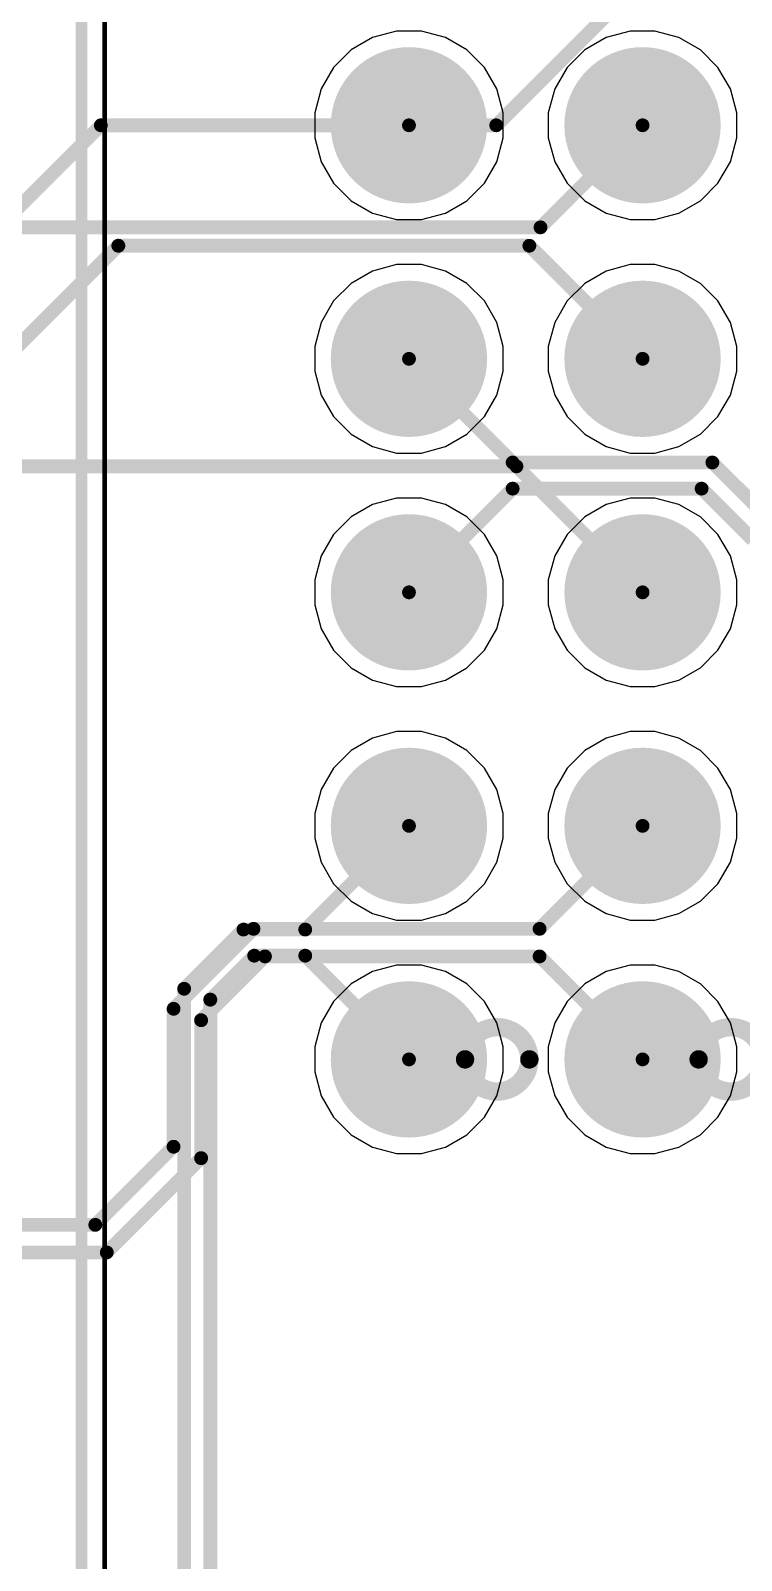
# Model space of a CAD drawing. Header units: inches. Extents: x 0 to 110, y 0 to 95.
# Drawn here: x 86.85 to 94.58, y 23 to 39.64 of the extents above; entities that cross this region are included whole.
import ezdxf

# ---------------------------------------------------------------- set-up
doc = ezdxf.new("R2010")
doc.units = ezdxf.units.IN
for name, color, linetype in [('Bottom Layer', 5, 'Continuous'), ('Bottom Solder', 6, 'Continuous'), ('Int1', 16, 'Continuous'), ('Int2', 76, 'Continuous'), ('Mechanical 13', 56, 'Continuous'), ('Mechanical1', 6, 'Continuous'), ('Multi-Layer', 9, 'Continuous'), ('Pad Holes', 156, 'Continuous'), ('Top Courtyard', 56, 'Continuous'), ('Top Layer', 1, 'Continuous'), ('Top Overlay', 2, 'Continuous'), ('Top Solder', 216, 'Continuous')]:
    doc.layers.add(name, color=color, linetype=linetype)

# ---------------------------------------------------------------- blocks, each defined once
blk = doc.blocks.new('DIN41612_48_3_____________________717')
at = {"layer": 'Bottom Layer'}
h = blk.add_hatch(color=5, dxfattribs=at)
edge = h.paths.add_edge_path()
edge.add_arc((-19.05, 10.54), 0.825, 0, 360)
h = blk.add_hatch(color=5, dxfattribs=at)
edge = h.paths.add_edge_path()
edge.add_arc((-16.51, 10.54), 0.825, 0, 360)
h = blk.add_hatch(color=5, dxfattribs=at)
edge = h.paths.add_edge_path()
edge.add_arc((-13.97, 10.54), 0.825, 0, 360)
h = blk.add_hatch(color=5, dxfattribs=at)
edge = h.paths.add_edge_path()
edge.add_arc((-11.43, 10.54), 0.825, 0, 360)
h = blk.add_hatch(color=5, dxfattribs=at)
edge = h.paths.add_edge_path()
edge.add_arc((-8.89, 10.54), 0.825, 0, 360)
h = blk.add_hatch(color=5, dxfattribs=at)
edge = h.paths.add_edge_path()
edge.add_arc((-19.05, 8), 0.825, 0, 360)
h = blk.add_hatch(color=5, dxfattribs=at)
edge = h.paths.add_edge_path()
edge.add_arc((-16.51, 8), 0.825, 0, 360)
h = blk.add_hatch(color=5, dxfattribs=at)
edge = h.paths.add_edge_path()
edge.add_arc((-13.97, 8), 0.825, 0, 360)
h = blk.add_hatch(color=5, dxfattribs=at)
edge = h.paths.add_edge_path()
edge.add_arc((-11.43, 8), 0.825, 0, 360)
h = blk.add_hatch(color=5, dxfattribs=at)
edge = h.paths.add_edge_path()
edge.add_arc((-8.89, 8), 0.825, 0, 360)
at = {"layer": 'Bottom Solder'}
h = blk.add_hatch(color=6, dxfattribs=at)
edge = h.paths.add_edge_path()
edge.add_arc((-19.05, 10.54), 0.85, 0, 360)
h = blk.add_hatch(color=6, dxfattribs=at)
edge = h.paths.add_edge_path()
edge.add_arc((-16.51, 10.54), 0.85, 0, 360)
h = blk.add_hatch(color=6, dxfattribs=at)
edge = h.paths.add_edge_path()
edge.add_arc((-13.97, 10.54), 0.85, 0, 360)
h = blk.add_hatch(color=6, dxfattribs=at)
edge = h.paths.add_edge_path()
edge.add_arc((-11.43, 10.54), 0.85, 0, 360)
h = blk.add_hatch(color=6, dxfattribs=at)
edge = h.paths.add_edge_path()
edge.add_arc((-8.89, 10.54), 0.85, 0, 360)
h = blk.add_hatch(color=6, dxfattribs=at)
edge = h.paths.add_edge_path()
edge.add_arc((-19.05, 8), 0.85, 0, 360)
h = blk.add_hatch(color=6, dxfattribs=at)
edge = h.paths.add_edge_path()
edge.add_arc((-16.51, 8), 0.85, 0, 360)
h = blk.add_hatch(color=6, dxfattribs=at)
edge = h.paths.add_edge_path()
edge.add_arc((-13.97, 8), 0.85, 0, 360)
h = blk.add_hatch(color=6, dxfattribs=at)
edge = h.paths.add_edge_path()
edge.add_arc((-11.43, 8), 0.85, 0, 360)
h = blk.add_hatch(color=6, dxfattribs=at)
edge = h.paths.add_edge_path()
edge.add_arc((-8.89, 8), 0.85, 0, 360)
at = {"layer": 'Int1'}
h = blk.add_hatch(color=16, dxfattribs=at)
edge = h.paths.add_edge_path()
edge.add_arc((-19.05, 10.54), 0.825, 0, 360)
h = blk.add_hatch(color=16, dxfattribs=at)
edge = h.paths.add_edge_path()
edge.add_arc((-16.51, 10.54), 0.825, 0, 360)
h = blk.add_hatch(color=16, dxfattribs=at)
edge = h.paths.add_edge_path()
edge.add_arc((-13.97, 10.54), 0.825, 0, 360)
h = blk.add_hatch(color=16, dxfattribs=at)
edge = h.paths.add_edge_path()
edge.add_arc((-11.43, 10.54), 0.825, 0, 360)
h = blk.add_hatch(color=16, dxfattribs=at)
edge = h.paths.add_edge_path()
edge.add_arc((-8.89, 10.54), 0.825, 0, 360)
h = blk.add_hatch(color=16, dxfattribs=at)
edge = h.paths.add_edge_path()
edge.add_arc((-19.05, 8), 0.825, 0, 360)
h = blk.add_hatch(color=16, dxfattribs=at)
edge = h.paths.add_edge_path()
edge.add_arc((-16.51, 8), 0.825, 0, 360)
h = blk.add_hatch(color=16, dxfattribs=at)
edge = h.paths.add_edge_path()
edge.add_arc((-13.97, 8), 0.825, 0, 360)
h = blk.add_hatch(color=16, dxfattribs=at)
edge = h.paths.add_edge_path()
edge.add_arc((-11.43, 8), 0.825, 0, 360)
h = blk.add_hatch(color=16, dxfattribs=at)
edge = h.paths.add_edge_path()
edge.add_arc((-8.89, 8), 0.825, 0, 360)
at = {"layer": 'Int2'}
h = blk.add_hatch(color=76, dxfattribs=at)
edge = h.paths.add_edge_path()
edge.add_arc((-19.05, 10.54), 0.825, 0, 360)
h = blk.add_hatch(color=76, dxfattribs=at)
edge = h.paths.add_edge_path()
edge.add_arc((-16.51, 10.54), 0.825, 0, 360)
h = blk.add_hatch(color=76, dxfattribs=at)
edge = h.paths.add_edge_path()
edge.add_arc((-13.97, 10.54), 0.825, 0, 360)
h = blk.add_hatch(color=76, dxfattribs=at)
edge = h.paths.add_edge_path()
edge.add_arc((-11.43, 10.54), 0.825, 0, 360)
h = blk.add_hatch(color=76, dxfattribs=at)
edge = h.paths.add_edge_path()
edge.add_arc((-8.89, 10.54), 0.825, 0, 360)
h = blk.add_hatch(color=76, dxfattribs=at)
edge = h.paths.add_edge_path()
edge.add_arc((-19.05, 8), 0.825, 0, 360)
h = blk.add_hatch(color=76, dxfattribs=at)
edge = h.paths.add_edge_path()
edge.add_arc((-16.51, 8), 0.825, 0, 360)
h = blk.add_hatch(color=76, dxfattribs=at)
edge = h.paths.add_edge_path()
edge.add_arc((-13.97, 8), 0.825, 0, 360)
h = blk.add_hatch(color=76, dxfattribs=at)
edge = h.paths.add_edge_path()
edge.add_arc((-11.43, 8), 0.825, 0, 360)
h = blk.add_hatch(color=76, dxfattribs=at)
edge = h.paths.add_edge_path()
edge.add_arc((-8.89, 8), 0.825, 0, 360)
at = {"layer": 'Multi-Layer'}
h = blk.add_hatch(color=9, dxfattribs=at)
edge = h.paths.add_edge_path()
edge.add_arc((-19.05, 10.54), 0.825, 0, 360)
h = blk.add_hatch(color=9, dxfattribs=at)
edge = h.paths.add_edge_path()
edge.add_arc((-16.51, 10.54), 0.825, 0, 360)
h = blk.add_hatch(color=9, dxfattribs=at)
edge = h.paths.add_edge_path()
edge.add_arc((-13.97, 10.54), 0.825, 0, 360)
h = blk.add_hatch(color=9, dxfattribs=at)
edge = h.paths.add_edge_path()
edge.add_arc((-11.43, 10.54), 0.825, 0, 360)
h = blk.add_hatch(color=9, dxfattribs=at)
edge = h.paths.add_edge_path()
edge.add_arc((-8.89, 10.54), 0.825, 0, 360)
h = blk.add_hatch(color=9, dxfattribs=at)
edge = h.paths.add_edge_path()
edge.add_arc((-19.05, 8), 0.825, 0, 360)
h = blk.add_hatch(color=9, dxfattribs=at)
edge = h.paths.add_edge_path()
edge.add_arc((-16.51, 8), 0.825, 0, 360)
h = blk.add_hatch(color=9, dxfattribs=at)
edge = h.paths.add_edge_path()
edge.add_arc((-13.97, 8), 0.825, 0, 360)
h = blk.add_hatch(color=9, dxfattribs=at)
edge = h.paths.add_edge_path()
edge.add_arc((-11.43, 8), 0.825, 0, 360)
h = blk.add_hatch(color=9, dxfattribs=at)
edge = h.paths.add_edge_path()
edge.add_arc((-8.89, 8), 0.825, 0, 360)
at = {"layer": 'Pad Holes'}
h = blk.add_hatch(color=7, dxfattribs=at)
edge = h.paths.add_edge_path()
edge.add_arc((-19.05, 10.54), 0.5, 0, 360)
h = blk.add_hatch(color=7, dxfattribs=at)
edge = h.paths.add_edge_path()
edge.add_arc((-16.51, 10.54), 0.5, 0, 360)
h = blk.add_hatch(color=7, dxfattribs=at)
edge = h.paths.add_edge_path()
edge.add_arc((-13.97, 10.54), 0.5, 0, 360)
h = blk.add_hatch(color=7, dxfattribs=at)
edge = h.paths.add_edge_path()
edge.add_arc((-11.43, 10.54), 0.5, 0, 360)
h = blk.add_hatch(color=7, dxfattribs=at)
edge = h.paths.add_edge_path()
edge.add_arc((-8.89, 10.54), 0.5, 0, 360)
h = blk.add_hatch(color=7, dxfattribs=at)
edge = h.paths.add_edge_path()
edge.add_arc((-19.05, 8), 0.5, 0, 360)
h = blk.add_hatch(color=7, dxfattribs=at)
edge = h.paths.add_edge_path()
edge.add_arc((-16.51, 8), 0.5, 0, 360)
h = blk.add_hatch(color=7, dxfattribs=at)
edge = h.paths.add_edge_path()
edge.add_arc((-13.97, 8), 0.5, 0, 360)
h = blk.add_hatch(color=7, dxfattribs=at)
edge = h.paths.add_edge_path()
edge.add_arc((-11.43, 8), 0.5, 0, 360)
h = blk.add_hatch(color=7, dxfattribs=at)
edge = h.paths.add_edge_path()
edge.add_arc((-8.89, 8), 0.5, 0, 360)
at = {"layer": 'Top Layer'}
h = blk.add_hatch(color=1, dxfattribs=at)
edge = h.paths.add_edge_path()
edge.add_arc((-19.05, 10.54), 0.825, 0, 360)
h = blk.add_hatch(color=1, dxfattribs=at)
edge = h.paths.add_edge_path()
edge.add_arc((-16.51, 10.54), 0.825, 0, 360)
h = blk.add_hatch(color=1, dxfattribs=at)
edge = h.paths.add_edge_path()
edge.add_arc((-13.97, 10.54), 0.825, 0, 360)
h = blk.add_hatch(color=1, dxfattribs=at)
edge = h.paths.add_edge_path()
edge.add_arc((-11.43, 10.54), 0.825, 0, 360)
h = blk.add_hatch(color=1, dxfattribs=at)
edge = h.paths.add_edge_path()
edge.add_arc((-8.89, 10.54), 0.825, 0, 360)
h = blk.add_hatch(color=1, dxfattribs=at)
edge = h.paths.add_edge_path()
edge.add_arc((-19.05, 8), 0.825, 0, 360)
h = blk.add_hatch(color=1, dxfattribs=at)
edge = h.paths.add_edge_path()
edge.add_arc((-16.51, 8), 0.825, 0, 360)
h = blk.add_hatch(color=1, dxfattribs=at)
edge = h.paths.add_edge_path()
edge.add_arc((-13.97, 8), 0.825, 0, 360)
h = blk.add_hatch(color=1, dxfattribs=at)
edge = h.paths.add_edge_path()
edge.add_arc((-11.43, 8), 0.825, 0, 360)
h = blk.add_hatch(color=1, dxfattribs=at)
edge = h.paths.add_edge_path()
edge.add_arc((-8.89, 8), 0.825, 0, 360)
at = {"layer": 'Top Solder'}
h = blk.add_hatch(color=216, dxfattribs=at)
edge = h.paths.add_edge_path()
edge.add_arc((-19.05, 10.54), 0.85, 0, 360)
h = blk.add_hatch(color=216, dxfattribs=at)
edge = h.paths.add_edge_path()
edge.add_arc((-16.51, 10.54), 0.85, 0, 360)
h = blk.add_hatch(color=216, dxfattribs=at)
edge = h.paths.add_edge_path()
edge.add_arc((-13.97, 10.54), 0.85, 0, 360)
h = blk.add_hatch(color=216, dxfattribs=at)
edge = h.paths.add_edge_path()
edge.add_arc((-11.43, 10.54), 0.85, 0, 360)
h = blk.add_hatch(color=216, dxfattribs=at)
edge = h.paths.add_edge_path()
edge.add_arc((-8.89, 10.54), 0.85, 0, 360)
h = blk.add_hatch(color=216, dxfattribs=at)
edge = h.paths.add_edge_path()
edge.add_arc((-19.05, 8), 0.85, 0, 360)
h = blk.add_hatch(color=216, dxfattribs=at)
edge = h.paths.add_edge_path()
edge.add_arc((-16.51, 8), 0.85, 0, 360)
h = blk.add_hatch(color=216, dxfattribs=at)
edge = h.paths.add_edge_path()
edge.add_arc((-13.97, 8), 0.85, 0, 360)
h = blk.add_hatch(color=216, dxfattribs=at)
edge = h.paths.add_edge_path()
edge.add_arc((-11.43, 8), 0.85, 0, 360)
h = blk.add_hatch(color=216, dxfattribs=at)
edge = h.paths.add_edge_path()
edge.add_arc((-8.89, 8), 0.85, 0, 360)
blk = doc.blocks.new('RPI_721')
at = {"layer": 'Mechanical 13'}
blk.add_lwpolyline([(-42.5, 25, 0.127, 0.127, 0), (-42.5, -25, 0.127, 0.127, 0)], format="xyseb", dxfattribs=at)
at = {"layer": 'Top Courtyard'}
blk.add_lwpolyline([(-42.75, 28.25, 0.05, 0.05, 0), (-42.75, -30.255, 0.05, 0.05, 0)], format="xyseb", dxfattribs=at)
at = {"layer": 'Top Overlay'}
blk.add_lwpolyline([(-42.5, 25, 0.127, 0.127, 0), (-42.5, -25, 0.127, 0.127, 0)], format="xyseb", dxfattribs=at)

msp = doc.modelspace()

# ---------------------------------------------------------------- linework, layer by layer
at = {"layer": 'Bottom Layer'}
for points in [[(85.5, 36.5, 0.15, 0.15, 0), (87.61, 38.61, 0.15, 0.15, 0)], [(87.61, 38.61, 0.15, 0.15, 0), (90.96, 38.61, 0.15, 0.15, 0)], [(86.1, 35.6, 0.15, 0.15, 0), (87.8, 37.3, 0.15, 0.15, 0)], [(87.8, 37.3, 0.15, 0.15, 0), (92.27, 37.3, 0.15, 0.15, 0)], [(92.27, 37.3, 0.15, 0.15, 0), (93.5, 36.07, 0.15, 0.15, 0)], [(90.96, 36.07, 0.15, 0.15, 0), (92.088, 34.942, 0.15, 0.15, 0)], [(92.088, 34.942, 0.15, 0.15, 0), (94.26, 34.942, 0.15, 0.15, 0)], [(94.26, 34.942, 0.15, 0.15, 0), (94.984, 34.218, 0.15, 0.15, 0)], [(90.96, 33.53, 0.15, 0.15, 0), (92.088, 34.658, 0.15, 0.15, 0)], [(92.088, 34.658, 0.15, 0.15, 0), (94.142, 34.658, 0.15, 0.15, 0)], [(94.142, 34.658, 0.15, 0.15, 0), (94.7, 34.1, 0.15, 0.15, 0)], [(89.832, 29.862, 0.15, 0.15, 0), (90.96, 30.99, 0.15, 0.15, 0)], [(88.516, 29.218, 0.15, 0.15, 0), (89.16, 29.862, 0.15, 0.15, 0)], [(89.16, 29.862, 0.15, 0.15, 0), (89.832, 29.862, 0.15, 0.15, 0)], [(88.8, 29.1, 0.15, 0.15, 0), (89.278, 29.578, 0.15, 0.15, 0)], [(89.278, 29.578, 0.15, 0.15, 0), (89.832, 29.578, 0.15, 0.15, 0)], [(89.832, 29.578, 0.15, 0.15, 0), (90.96, 28.45, 0.15, 0.15, 0)], [(88.516, 19.682, 0.15, 0.15, 0), (88.516, 29.218, 0.15, 0.15, 0)], [(88.8, 19.8, 0.15, 0.15, 0), (88.8, 29.1, 0.15, 0.15, 0)]]:
    msp.add_lwpolyline(points, format="xyseb", dxfattribs=at)
for points in [[(87.572, 38.61, 0.075, 0.075, 1), (87.647, 38.61, 0.075, 0.075, 1)], [(87.572, 38.61, 0.075, 0.075, 1), (87.647, 38.61, 0.075, 0.075, 1)], [(90.923, 38.61, 0.075, 0.075, 1), (90.998, 38.61, 0.075, 0.075, 1)], [(87.762, 37.3, 0.075, 0.075, 1), (87.838, 37.3, 0.075, 0.075, 1)], [(87.762, 37.3, 0.075, 0.075, 1), (87.838, 37.3, 0.075, 0.075, 1)], [(92.232, 37.3, 0.075, 0.075, 1), (92.307, 37.3, 0.075, 0.075, 1)], [(92.232, 37.3, 0.075, 0.075, 1), (92.307, 37.3, 0.075, 0.075, 1)], [(90.923, 36.07, 0.075, 0.075, 1), (90.998, 36.07, 0.075, 0.075, 1)], [(93.463, 36.07, 0.075, 0.075, 1), (93.538, 36.07, 0.075, 0.075, 1)], [(92.05, 34.942, 0.075, 0.075, 1), (92.125, 34.942, 0.075, 0.075, 1)], [(92.05, 34.942, 0.075, 0.075, 1), (92.125, 34.942, 0.075, 0.075, 1)], [(94.222, 34.942, 0.075, 0.075, 1), (94.297, 34.942, 0.075, 0.075, 1)], [(94.222, 34.942, 0.075, 0.075, 1), (94.297, 34.942, 0.075, 0.075, 1)], [(92.05, 34.658, 0.075, 0.075, 1), (92.125, 34.658, 0.075, 0.075, 1)], [(92.05, 34.658, 0.075, 0.075, 1), (92.125, 34.658, 0.075, 0.075, 1)], [(94.105, 34.658, 0.075, 0.075, 1), (94.18, 34.658, 0.075, 0.075, 1)], [(94.105, 34.658, 0.075, 0.075, 1), (94.18, 34.658, 0.075, 0.075, 1)], [(90.923, 33.53, 0.075, 0.075, 1), (90.998, 33.53, 0.075, 0.075, 1)], [(90.923, 30.99, 0.075, 0.075, 1), (90.998, 30.99, 0.075, 0.075, 1)], [(89.123, 29.862, 0.075, 0.075, 1), (89.198, 29.862, 0.075, 0.075, 1)], [(89.123, 29.862, 0.075, 0.075, 1), (89.198, 29.862, 0.075, 0.075, 1)], [(89.795, 29.862, 0.075, 0.075, 1), (89.87, 29.862, 0.075, 0.075, 1)], [(89.795, 29.862, 0.075, 0.075, 1), (89.87, 29.862, 0.075, 0.075, 1)], [(89.24, 29.578, 0.075, 0.075, 1), (89.315, 29.578, 0.075, 0.075, 1)], [(89.24, 29.578, 0.075, 0.075, 1), (89.315, 29.578, 0.075, 0.075, 1)], [(89.795, 29.578, 0.075, 0.075, 1), (89.87, 29.578, 0.075, 0.075, 1)], [(89.795, 29.578, 0.075, 0.075, 1), (89.87, 29.578, 0.075, 0.075, 1)], [(88.478, 29.218, 0.075, 0.075, 1), (88.553, 29.218, 0.075, 0.075, 1)], [(88.478, 29.218, 0.075, 0.075, 1), (88.553, 29.218, 0.075, 0.075, 1)], [(88.762, 29.1, 0.075, 0.075, 1), (88.838, 29.1, 0.075, 0.075, 1)], [(88.762, 29.1, 0.075, 0.075, 1), (88.838, 29.1, 0.075, 0.075, 1)], [(90.923, 28.45, 0.075, 0.075, 1), (90.998, 28.45, 0.075, 0.075, 1)]]:
    msp.add_lwpolyline(points, format="xyseb", close=True, dxfattribs=at)
at = {"layer": 'Int1'}
for p, q in [((90.825, 39.635), (90.564, 39.565)), ((91.095, 39.635), (90.825, 39.635)), ((91.356, 39.565), (91.095, 39.635)), ((93.365, 39.635), (93.104, 39.565)), ((93.635, 39.635), (93.365, 39.635)), ((93.896, 39.565), (93.635, 39.635)), ((90.564, 39.565), (90.331, 39.43)), ((91.589, 39.43), (91.356, 39.565)), ((93.104, 39.565), (92.871, 39.43)), ((94.129, 39.43), (93.896, 39.565)), ((90.331, 39.43), (90.14, 39.239)), ((91.78, 39.239), (91.589, 39.43)), ((92.871, 39.43), (92.68, 39.239)), ((94.32, 39.239), (94.129, 39.43)), ((90.14, 39.239), (90.005, 39.006)), ((91.915, 39.006), (91.78, 39.239)), ((92.68, 39.239), (92.545, 39.006)), ((94.455, 39.006), (94.32, 39.239)), ((90.005, 39.006), (89.935, 38.745)), ((91.985, 38.745), (91.915, 39.006)), ((92.545, 39.006), (92.475, 38.745)), ((94.525, 38.745), (94.455, 39.006)), ((89.935, 38.745), (89.935, 38.475)), ((91.985, 38.475), (91.985, 38.745)), ((92.475, 38.745), (92.475, 38.475)), ((94.525, 38.475), (94.525, 38.745)), ((89.935, 38.475), (90.005, 38.214)), ((91.915, 38.214), (91.985, 38.475)), ((92.475, 38.475), (92.545, 38.214)), ((94.455, 38.214), (94.525, 38.475)), ((90.005, 38.214), (90.14, 37.981)), ((91.78, 37.981), (91.915, 38.214)), ((92.545, 38.214), (92.68, 37.981)), ((94.32, 37.981), (94.455, 38.214)), ((90.14, 37.981), (90.331, 37.79)), ((91.589, 37.79), (91.78, 37.981)), ((92.68, 37.981), (92.871, 37.79)), ((94.129, 37.79), (94.32, 37.981)), ((90.331, 37.79), (90.564, 37.655)), ((91.356, 37.655), (91.589, 37.79)), ((92.871, 37.79), (93.104, 37.655)), ((93.896, 37.655), (94.129, 37.79)), ((90.564, 37.655), (90.825, 37.585)), ((91.095, 37.585), (91.356, 37.655)), ((93.104, 37.655), (93.365, 37.585)), ((93.635, 37.585), (93.896, 37.655)), ((90.825, 37.585), (91.095, 37.585)), ((93.365, 37.585), (93.635, 37.585)), ((90.564, 37.025), (90.331, 36.89)), ((90.825, 37.095), (90.564, 37.025)), ((91.095, 37.095), (90.825, 37.095)), ((91.356, 37.025), (91.095, 37.095)), ((91.589, 36.89), (91.356, 37.025)), ((93.104, 37.025), (92.871, 36.89)), ((93.365, 37.095), (93.104, 37.025)), ((93.635, 37.095), (93.365, 37.095)), ((93.896, 37.025), (93.635, 37.095)), ((94.129, 36.89), (93.896, 37.025)), ((90.331, 36.89), (90.14, 36.699)), ((91.78, 36.699), (91.589, 36.89)), ((92.871, 36.89), (92.68, 36.699)), ((94.32, 36.699), (94.129, 36.89)), ((90.14, 36.699), (90.005, 36.466)), ((91.915, 36.466), (91.78, 36.699)), ((92.68, 36.699), (92.545, 36.466)), ((94.455, 36.466), (94.32, 36.699)), ((90.005, 36.466), (89.935, 36.205)), ((91.985, 36.205), (91.915, 36.466)), ((92.545, 36.466), (92.475, 36.205)), ((94.525, 36.205), (94.455, 36.466)), ((89.935, 36.205), (89.935, 35.935)), ((91.985, 35.935), (91.985, 36.205)), ((92.475, 36.205), (92.475, 35.935)), ((94.525, 35.935), (94.525, 36.205)), ((89.935, 35.935), (90.005, 35.674)), ((91.915, 35.674), (91.985, 35.935)), ((92.475, 35.935), (92.545, 35.674)), ((94.455, 35.674), (94.525, 35.935)), ((90.005, 35.674), (90.14, 35.441)), ((91.78, 35.441), (91.915, 35.674)), ((92.545, 35.674), (92.68, 35.441)), ((94.32, 35.441), (94.455, 35.674)), ((90.14, 35.441), (90.331, 35.25)), ((91.589, 35.25), (91.78, 35.441)), ((92.68, 35.441), (92.871, 35.25)), ((94.129, 35.25), (94.32, 35.441)), ((90.331, 35.25), (90.564, 35.115)), ((90.564, 35.115), (90.825, 35.045)), ((91.095, 35.045), (91.356, 35.115)), ((91.356, 35.115), (91.589, 35.25)), ((92.871, 35.25), (93.104, 35.115)), ((93.104, 35.115), (93.365, 35.045)), ((93.635, 35.045), (93.896, 35.115)), ((93.896, 35.115), (94.129, 35.25)), ((90.825, 35.045), (91.095, 35.045)), ((93.365, 35.045), (93.635, 35.045)), ((90.564, 34.485), (90.331, 34.35)), ((90.825, 34.555), (90.564, 34.485)), ((91.095, 34.555), (90.825, 34.555)), ((91.356, 34.485), (91.095, 34.555)), ((91.589, 34.35), (91.356, 34.485)), ((93.104, 34.485), (92.871, 34.35)), ((93.365, 34.555), (93.104, 34.485)), ((93.635, 34.555), (93.365, 34.555)), ((93.896, 34.485), (93.635, 34.555)), ((94.129, 34.35), (93.896, 34.485)), ((90.331, 34.35), (90.14, 34.159)), ((91.78, 34.159), (91.589, 34.35)), ((92.871, 34.35), (92.68, 34.159)), ((94.32, 34.159), (94.129, 34.35)), ((90.14, 34.159), (90.005, 33.926)), ((91.915, 33.926), (91.78, 34.159)), ((92.68, 34.159), (92.545, 33.926)), ((94.455, 33.926), (94.32, 34.159)), ((90.005, 33.926), (89.935, 33.665)), ((91.985, 33.665), (91.915, 33.926)), ((92.545, 33.926), (92.475, 33.665)), ((94.525, 33.665), (94.455, 33.926)), ((89.935, 33.665), (89.935, 33.395)), ((91.985, 33.395), (91.985, 33.665)), ((92.475, 33.665), (92.475, 33.395)), ((94.525, 33.395), (94.525, 33.665)), ((89.935, 33.395), (90.005, 33.134)), ((91.915, 33.134), (91.985, 33.395)), ((92.475, 33.395), (92.545, 33.134)), ((94.455, 33.134), (94.525, 33.395)), ((90.005, 33.134), (90.14, 32.901)), ((91.78, 32.901), (91.915, 33.134)), ((92.545, 33.134), (92.68, 32.901)), ((94.32, 32.901), (94.455, 33.134)), ((90.14, 32.901), (90.331, 32.71)), ((91.589, 32.71), (91.78, 32.901)), ((92.68, 32.901), (92.871, 32.71)), ((94.129, 32.71), (94.32, 32.901)), ((90.331, 32.71), (90.564, 32.575)), ((91.356, 32.575), (91.589, 32.71)), ((92.871, 32.71), (93.104, 32.575)), ((93.896, 32.575), (94.129, 32.71)), ((90.564, 32.575), (90.825, 32.505)), ((90.825, 32.505), (91.095, 32.505)), ((91.095, 32.505), (91.356, 32.575)), ((93.104, 32.575), (93.365, 32.505)), ((93.365, 32.505), (93.635, 32.505)), ((93.635, 32.505), (93.896, 32.575)), ((90.825, 32.015), (90.564, 31.945)), ((91.095, 32.015), (90.825, 32.015)), ((91.356, 31.945), (91.095, 32.015)), ((93.365, 32.015), (93.104, 31.945)), ((93.635, 32.015), (93.365, 32.015)), ((93.896, 31.945), (93.635, 32.015)), ((90.331, 31.81), (90.14, 31.619)), ((90.564, 31.945), (90.331, 31.81)), ((91.589, 31.81), (91.356, 31.945)), ((91.78, 31.619), (91.589, 31.81)), ((92.871, 31.81), (92.68, 31.619)), ((93.104, 31.945), (92.871, 31.81)), ((94.129, 31.81), (93.896, 31.945)), ((94.32, 31.619), (94.129, 31.81)), ((90.14, 31.619), (90.005, 31.386)), ((91.915, 31.386), (91.78, 31.619)), ((92.68, 31.619), (92.545, 31.386)), ((94.455, 31.386), (94.32, 31.619)), ((90.005, 31.386), (89.935, 31.125)), ((91.985, 31.125), (91.915, 31.386)), ((92.545, 31.386), (92.475, 31.125)), ((94.525, 31.125), (94.455, 31.386)), ((89.935, 31.125), (89.935, 30.855)), ((91.985, 30.855), (91.985, 31.125)), ((92.475, 31.125), (92.475, 30.855)), ((94.525, 30.855), (94.525, 31.125)), ((89.935, 30.855), (90.005, 30.594)), ((91.915, 30.594), (91.985, 30.855)), ((92.475, 30.855), (92.545, 30.594)), ((94.455, 30.594), (94.525, 30.855)), ((90.005, 30.594), (90.14, 30.361)), ((91.78, 30.361), (91.915, 30.594)), ((92.545, 30.594), (92.68, 30.361)), ((94.32, 30.361), (94.455, 30.594)), ((90.14, 30.361), (90.331, 30.17)), ((91.589, 30.17), (91.78, 30.361)), ((92.68, 30.361), (92.871, 30.17)), ((94.129, 30.17), (94.32, 30.361)), ((90.331, 30.17), (90.564, 30.035)), ((91.356, 30.035), (91.589, 30.17)), ((92.871, 30.17), (93.104, 30.035)), ((93.896, 30.035), (94.129, 30.17)), ((90.564, 30.035), (90.825, 29.965)), ((90.825, 29.965), (91.095, 29.965)), ((91.095, 29.965), (91.356, 30.035)), ((93.104, 30.035), (93.365, 29.965)), ((93.365, 29.965), (93.635, 29.965)), ((93.635, 29.965), (93.896, 30.035)), ((90.825, 29.475), (90.564, 29.405)), ((91.095, 29.475), (90.825, 29.475)), ((91.356, 29.405), (91.095, 29.475)), ((93.365, 29.475), (93.104, 29.405)), ((93.635, 29.475), (93.365, 29.475)), ((93.896, 29.405), (93.635, 29.475)), ((90.564, 29.405), (90.331, 29.27)), ((91.589, 29.27), (91.356, 29.405)), ((93.104, 29.405), (92.871, 29.27)), ((94.129, 29.27), (93.896, 29.405)), ((90.331, 29.27), (90.14, 29.079)), ((91.78, 29.079), (91.589, 29.27)), ((92.871, 29.27), (92.68, 29.079)), ((94.32, 29.079), (94.129, 29.27)), ((90.14, 29.079), (90.005, 28.846)), ((91.915, 28.846), (91.78, 29.079)), ((92.68, 29.079), (92.545, 28.846)), ((94.455, 28.846), (94.32, 29.079)), ((90.005, 28.846), (89.935, 28.585)), ((91.985, 28.585), (91.915, 28.846)), ((92.545, 28.846), (92.475, 28.585)), ((94.525, 28.585), (94.455, 28.846)), ((89.935, 28.585), (89.935, 28.315)), ((91.985, 28.315), (91.985, 28.585)), ((92.475, 28.585), (92.475, 28.315)), ((94.525, 28.315), (94.525, 28.585)), ((89.935, 28.315), (90.005, 28.054)), ((91.915, 28.054), (91.985, 28.315)), ((92.475, 28.315), (92.545, 28.054)), ((94.455, 28.054), (94.525, 28.315)), ((90.005, 28.054), (90.14, 27.821)), ((91.78, 27.821), (91.915, 28.054)), ((92.545, 28.054), (92.68, 27.821)), ((94.32, 27.821), (94.455, 28.054)), ((90.14, 27.821), (90.331, 27.63)), ((91.589, 27.63), (91.78, 27.821)), ((92.68, 27.821), (92.871, 27.63)), ((94.129, 27.63), (94.32, 27.821)), ((90.331, 27.63), (90.564, 27.495)), ((91.356, 27.495), (91.589, 27.63)), ((92.871, 27.63), (93.104, 27.495)), ((93.896, 27.495), (94.129, 27.63)), ((90.564, 27.495), (90.825, 27.425)), ((91.095, 27.425), (91.356, 27.495)), ((93.104, 27.495), (93.365, 27.425)), ((93.635, 27.425), (93.896, 27.495)), ((90.825, 27.425), (91.095, 27.425)), ((93.365, 27.425), (93.635, 27.425))]:
    msp.add_line(p, q, dxfattribs=at)
at = {"layer": 'Int2'}
for p, q in [((90.825, 39.635), (90.564, 39.565)), ((91.095, 39.635), (90.825, 39.635)), ((91.356, 39.565), (91.095, 39.635)), ((93.365, 39.635), (93.104, 39.565)), ((93.635, 39.635), (93.365, 39.635)), ((93.896, 39.565), (93.635, 39.635)), ((90.564, 39.565), (90.331, 39.43)), ((91.589, 39.43), (91.356, 39.565)), ((93.104, 39.565), (92.871, 39.43)), ((94.129, 39.43), (93.896, 39.565)), ((90.331, 39.43), (90.14, 39.239)), ((91.78, 39.239), (91.589, 39.43)), ((92.871, 39.43), (92.68, 39.239)), ((94.32, 39.239), (94.129, 39.43)), ((90.14, 39.239), (90.005, 39.006)), ((91.915, 39.006), (91.78, 39.239)), ((92.68, 39.239), (92.545, 39.006)), ((94.455, 39.006), (94.32, 39.239)), ((90.005, 39.006), (89.935, 38.745)), ((91.985, 38.745), (91.915, 39.006)), ((92.545, 39.006), (92.475, 38.745)), ((94.525, 38.745), (94.455, 39.006)), ((89.935, 38.745), (89.935, 38.475)), ((91.985, 38.475), (91.985, 38.745)), ((92.475, 38.745), (92.475, 38.475)), ((94.525, 38.475), (94.525, 38.745)), ((89.935, 38.475), (90.005, 38.214)), ((91.915, 38.214), (91.985, 38.475)), ((92.475, 38.475), (92.545, 38.214)), ((94.455, 38.214), (94.525, 38.475)), ((90.005, 38.214), (90.14, 37.981)), ((91.78, 37.981), (91.915, 38.214)), ((92.545, 38.214), (92.68, 37.981)), ((94.32, 37.981), (94.455, 38.214)), ((90.14, 37.981), (90.331, 37.79)), ((91.589, 37.79), (91.78, 37.981)), ((92.68, 37.981), (92.871, 37.79)), ((94.129, 37.79), (94.32, 37.981)), ((90.331, 37.79), (90.564, 37.655)), ((91.356, 37.655), (91.589, 37.79)), ((92.871, 37.79), (93.104, 37.655)), ((93.896, 37.655), (94.129, 37.79)), ((90.564, 37.655), (90.825, 37.585)), ((91.095, 37.585), (91.356, 37.655)), ((93.104, 37.655), (93.365, 37.585)), ((93.635, 37.585), (93.896, 37.655)), ((90.825, 37.585), (91.095, 37.585)), ((93.365, 37.585), (93.635, 37.585)), ((90.564, 37.025), (90.331, 36.89)), ((90.825, 37.095), (90.564, 37.025)), ((91.095, 37.095), (90.825, 37.095)), ((91.356, 37.025), (91.095, 37.095)), ((91.589, 36.89), (91.356, 37.025)), ((93.104, 37.025), (92.871, 36.89)), ((93.365, 37.095), (93.104, 37.025)), ((93.635, 37.095), (93.365, 37.095)), ((93.896, 37.025), (93.635, 37.095)), ((94.129, 36.89), (93.896, 37.025)), ((90.331, 36.89), (90.14, 36.699)), ((91.78, 36.699), (91.589, 36.89)), ((92.871, 36.89), (92.68, 36.699)), ((94.32, 36.699), (94.129, 36.89)), ((90.14, 36.699), (90.005, 36.466)), ((91.915, 36.466), (91.78, 36.699)), ((92.68, 36.699), (92.545, 36.466)), ((94.455, 36.466), (94.32, 36.699)), ((90.005, 36.466), (89.935, 36.205)), ((91.985, 36.205), (91.915, 36.466)), ((92.545, 36.466), (92.475, 36.205)), ((94.525, 36.205), (94.455, 36.466)), ((89.935, 36.205), (89.935, 35.935)), ((91.985, 35.935), (91.985, 36.205)), ((92.475, 36.205), (92.475, 35.935)), ((94.525, 35.935), (94.525, 36.205)), ((89.935, 35.935), (90.005, 35.674)), ((91.915, 35.674), (91.985, 35.935)), ((92.475, 35.935), (92.545, 35.674)), ((94.455, 35.674), (94.525, 35.935)), ((90.005, 35.674), (90.14, 35.441)), ((91.78, 35.441), (91.915, 35.674)), ((92.545, 35.674), (92.68, 35.441)), ((94.32, 35.441), (94.455, 35.674)), ((90.14, 35.441), (90.331, 35.25)), ((91.589, 35.25), (91.78, 35.441)), ((92.68, 35.441), (92.871, 35.25)), ((94.129, 35.25), (94.32, 35.441)), ((90.331, 35.25), (90.564, 35.115)), ((90.564, 35.115), (90.825, 35.045)), ((91.095, 35.045), (91.356, 35.115)), ((91.356, 35.115), (91.589, 35.25)), ((92.871, 35.25), (93.104, 35.115)), ((93.104, 35.115), (93.365, 35.045)), ((93.635, 35.045), (93.896, 35.115)), ((93.896, 35.115), (94.129, 35.25)), ((90.825, 35.045), (91.095, 35.045)), ((93.365, 35.045), (93.635, 35.045)), ((90.564, 34.485), (90.331, 34.35)), ((90.825, 34.555), (90.564, 34.485)), ((91.095, 34.555), (90.825, 34.555)), ((91.356, 34.485), (91.095, 34.555)), ((91.589, 34.35), (91.356, 34.485)), ((93.104, 34.485), (92.871, 34.35)), ((93.365, 34.555), (93.104, 34.485)), ((93.635, 34.555), (93.365, 34.555)), ((93.896, 34.485), (93.635, 34.555)), ((94.129, 34.35), (93.896, 34.485)), ((90.331, 34.35), (90.14, 34.159)), ((91.78, 34.159), (91.589, 34.35)), ((92.871, 34.35), (92.68, 34.159)), ((94.32, 34.159), (94.129, 34.35)), ((90.14, 34.159), (90.005, 33.926)), ((91.915, 33.926), (91.78, 34.159)), ((92.68, 34.159), (92.545, 33.926)), ((94.455, 33.926), (94.32, 34.159)), ((90.005, 33.926), (89.935, 33.665)), ((91.985, 33.665), (91.915, 33.926)), ((92.545, 33.926), (92.475, 33.665)), ((94.525, 33.665), (94.455, 33.926)), ((89.935, 33.665), (89.935, 33.395)), ((91.985, 33.395), (91.985, 33.665)), ((92.475, 33.665), (92.475, 33.395)), ((94.525, 33.395), (94.525, 33.665)), ((89.935, 33.395), (90.005, 33.134)), ((91.915, 33.134), (91.985, 33.395)), ((92.475, 33.395), (92.545, 33.134)), ((94.455, 33.134), (94.525, 33.395)), ((90.005, 33.134), (90.14, 32.901)), ((91.78, 32.901), (91.915, 33.134)), ((92.545, 33.134), (92.68, 32.901)), ((94.32, 32.901), (94.455, 33.134)), ((90.14, 32.901), (90.331, 32.71)), ((91.589, 32.71), (91.78, 32.901)), ((92.68, 32.901), (92.871, 32.71)), ((94.129, 32.71), (94.32, 32.901)), ((90.331, 32.71), (90.564, 32.575)), ((91.356, 32.575), (91.589, 32.71)), ((92.871, 32.71), (93.104, 32.575)), ((93.896, 32.575), (94.129, 32.71)), ((90.564, 32.575), (90.825, 32.505)), ((90.825, 32.505), (91.095, 32.505)), ((91.095, 32.505), (91.356, 32.575)), ((93.104, 32.575), (93.365, 32.505)), ((93.365, 32.505), (93.635, 32.505)), ((93.635, 32.505), (93.896, 32.575)), ((90.825, 32.015), (90.564, 31.945)), ((91.095, 32.015), (90.825, 32.015)), ((91.356, 31.945), (91.095, 32.015)), ((93.365, 32.015), (93.104, 31.945)), ((93.635, 32.015), (93.365, 32.015)), ((93.896, 31.945), (93.635, 32.015)), ((90.331, 31.81), (90.14, 31.619)), ((90.564, 31.945), (90.331, 31.81)), ((91.589, 31.81), (91.356, 31.945)), ((91.78, 31.619), (91.589, 31.81)), ((92.871, 31.81), (92.68, 31.619)), ((93.104, 31.945), (92.871, 31.81)), ((94.129, 31.81), (93.896, 31.945)), ((94.32, 31.619), (94.129, 31.81)), ((90.14, 31.619), (90.005, 31.386)), ((91.915, 31.386), (91.78, 31.619)), ((92.68, 31.619), (92.545, 31.386)), ((94.455, 31.386), (94.32, 31.619)), ((90.005, 31.386), (89.935, 31.125)), ((91.985, 31.125), (91.915, 31.386)), ((92.545, 31.386), (92.475, 31.125)), ((94.525, 31.125), (94.455, 31.386)), ((89.935, 31.125), (89.935, 30.855)), ((91.985, 30.855), (91.985, 31.125)), ((92.475, 31.125), (92.475, 30.855)), ((94.525, 30.855), (94.525, 31.125)), ((89.935, 30.855), (90.005, 30.594)), ((91.915, 30.594), (91.985, 30.855)), ((92.475, 30.855), (92.545, 30.594)), ((94.455, 30.594), (94.525, 30.855)), ((90.005, 30.594), (90.14, 30.361)), ((91.78, 30.361), (91.915, 30.594)), ((92.545, 30.594), (92.68, 30.361)), ((94.32, 30.361), (94.455, 30.594)), ((90.14, 30.361), (90.331, 30.17)), ((91.589, 30.17), (91.78, 30.361)), ((92.68, 30.361), (92.871, 30.17)), ((94.129, 30.17), (94.32, 30.361)), ((90.331, 30.17), (90.564, 30.035)), ((91.356, 30.035), (91.589, 30.17)), ((92.871, 30.17), (93.104, 30.035)), ((93.896, 30.035), (94.129, 30.17)), ((90.564, 30.035), (90.825, 29.965)), ((90.825, 29.965), (91.095, 29.965)), ((91.095, 29.965), (91.356, 30.035)), ((93.104, 30.035), (93.365, 29.965)), ((93.365, 29.965), (93.635, 29.965)), ((93.635, 29.965), (93.896, 30.035)), ((90.825, 29.475), (90.564, 29.405)), ((91.095, 29.475), (90.825, 29.475)), ((91.356, 29.405), (91.095, 29.475)), ((93.365, 29.475), (93.104, 29.405)), ((93.635, 29.475), (93.365, 29.475)), ((93.896, 29.405), (93.635, 29.475)), ((90.564, 29.405), (90.331, 29.27)), ((91.589, 29.27), (91.356, 29.405)), ((93.104, 29.405), (92.871, 29.27)), ((94.129, 29.27), (93.896, 29.405)), ((90.331, 29.27), (90.14, 29.079)), ((91.78, 29.079), (91.589, 29.27)), ((92.871, 29.27), (92.68, 29.079)), ((94.32, 29.079), (94.129, 29.27)), ((90.14, 29.079), (90.005, 28.846)), ((91.915, 28.846), (91.78, 29.079)), ((92.68, 29.079), (92.545, 28.846)), ((94.455, 28.846), (94.32, 29.079)), ((90.005, 28.846), (89.935, 28.585)), ((91.985, 28.585), (91.915, 28.846)), ((92.545, 28.846), (92.475, 28.585)), ((94.525, 28.585), (94.455, 28.846)), ((89.935, 28.585), (89.935, 28.315)), ((91.985, 28.315), (91.985, 28.585)), ((92.475, 28.585), (92.475, 28.315)), ((94.525, 28.315), (94.525, 28.585)), ((89.935, 28.315), (90.005, 28.054)), ((91.915, 28.054), (91.985, 28.315)), ((92.475, 28.315), (92.545, 28.054)), ((94.455, 28.054), (94.525, 28.315)), ((90.005, 28.054), (90.14, 27.821)), ((91.78, 27.821), (91.915, 28.054)), ((92.545, 28.054), (92.68, 27.821)), ((94.32, 27.821), (94.455, 28.054)), ((90.14, 27.821), (90.331, 27.63)), ((91.589, 27.63), (91.78, 27.821)), ((92.68, 27.821), (92.871, 27.63)), ((94.129, 27.63), (94.32, 27.821)), ((90.331, 27.63), (90.564, 27.495)), ((91.356, 27.495), (91.589, 27.63)), ((92.871, 27.63), (93.104, 27.495)), ((93.896, 27.495), (94.129, 27.63)), ((90.564, 27.495), (90.825, 27.425)), ((91.095, 27.425), (91.356, 27.495)), ((93.104, 27.495), (93.365, 27.425)), ((93.635, 27.425), (93.896, 27.495)), ((90.825, 27.425), (91.095, 27.425)), ((93.365, 27.425), (93.635, 27.425))]:
    msp.add_line(p, q, dxfattribs=at)
at = {"layer": 'Mechanical1'}
for points in [[(92.27, 28.45, 0.2, 0.2, 1), (91.57, 28.45, 0.2, 0.2, 1)], [(94.81, 28.45, 0.2, 0.2, 1), (94.11, 28.45, 0.2, 0.2, 1)], [(91.52, 28.45, 0.1, 0.1, 1), (91.62, 28.45, 0.1, 0.1, 1)], [(92.22, 28.45, 0.1, 0.1, 1), (92.32, 28.45, 0.1, 0.1, 1)], [(94.06, 28.45, 0.1, 0.1, 1), (94.16, 28.45, 0.1, 0.1, 1)]]:
    msp.add_lwpolyline(points, format="xyseb", close=True, dxfattribs=at)
at = {"layer": 'Top Layer'}
for points in [[(91.91, 38.61, 0.15, 0.15, 0), (93.1, 39.8, 0.15, 0.15, 0)], [(90.96, 38.61, 0.15, 0.15, 0), (91.91, 38.61, 0.15, 0.15, 0)], [(92.39, 37.5, 0.15, 0.15, 0), (93.5, 38.61, 0.15, 0.15, 0)], [(78.3, 37.5, 0.15, 0.15, 0), (92.39, 37.5, 0.15, 0.15, 0)], [(86.6, 34.9, 0.15, 0.15, 0), (92.13, 34.9, 0.15, 0.15, 0)], [(92.13, 34.9, 0.15, 0.15, 0), (93.5, 33.53, 0.15, 0.15, 0)], [(92.38, 29.87, 0.15, 0.15, 0), (93.5, 30.99, 0.15, 0.15, 0)], [(88.4, 29, 0.15, 0.15, 0), (89.27, 29.87, 0.15, 0.15, 0)], [(89.27, 29.87, 0.15, 0.15, 0), (92.38, 29.87, 0.15, 0.15, 0)], [(88.7, 28.876, 0.15, 0.15, 0), (89.394, 29.57, 0.15, 0.15, 0)], [(89.394, 29.57, 0.15, 0.15, 0), (92.38, 29.57, 0.15, 0.15, 0)], [(92.38, 29.57, 0.15, 0.15, 0), (93.5, 28.45, 0.15, 0.15, 0)], [(88.4, 27.5, 0.15, 0.15, 0), (88.4, 29, 0.15, 0.15, 0)], [(88.7, 27.376, 0.15, 0.15, 0), (88.7, 28.876, 0.15, 0.15, 0)], [(87.55, 26.65, 0.15, 0.15, 0), (88.4, 27.5, 0.15, 0.15, 0)], [(87.674, 26.35, 0.15, 0.15, 0), (88.7, 27.376, 0.15, 0.15, 0)], [(85.875, 26.65, 0.15, 0.15, 0), (87.55, 26.65, 0.15, 0.15, 0)], [(85.875, 26.35, 0.15, 0.15, 0), (87.674, 26.35, 0.15, 0.15, 0)]]:
    msp.add_lwpolyline(points, format="xyseb", dxfattribs=at)
for points in [[(90.923, 38.61, 0.075, 0.075, 1), (90.998, 38.61, 0.075, 0.075, 1)], [(91.872, 38.61, 0.075, 0.075, 1), (91.947, 38.61, 0.075, 0.075, 1)], [(91.872, 38.61, 0.075, 0.075, 1), (91.947, 38.61, 0.075, 0.075, 1)], [(93.463, 38.61, 0.075, 0.075, 1), (93.538, 38.61, 0.075, 0.075, 1)], [(92.353, 37.5, 0.075, 0.075, 1), (92.428, 37.5, 0.075, 0.075, 1)], [(92.353, 37.5, 0.075, 0.075, 1), (92.428, 37.5, 0.075, 0.075, 1)], [(92.092, 34.9, 0.075, 0.075, 1), (92.167, 34.9, 0.075, 0.075, 1)], [(92.092, 34.9, 0.075, 0.075, 1), (92.167, 34.9, 0.075, 0.075, 1)], [(93.463, 33.53, 0.075, 0.075, 1), (93.538, 33.53, 0.075, 0.075, 1)], [(93.463, 30.99, 0.075, 0.075, 1), (93.538, 30.99, 0.075, 0.075, 1)], [(89.232, 29.87, 0.075, 0.075, 1), (89.307, 29.87, 0.075, 0.075, 1)], [(89.232, 29.87, 0.075, 0.075, 1), (89.307, 29.87, 0.075, 0.075, 1)], [(92.343, 29.87, 0.075, 0.075, 1), (92.418, 29.87, 0.075, 0.075, 1)], [(92.343, 29.87, 0.075, 0.075, 1), (92.418, 29.87, 0.075, 0.075, 1)], [(89.357, 29.57, 0.075, 0.075, 1), (89.432, 29.57, 0.075, 0.075, 1)], [(89.357, 29.57, 0.075, 0.075, 1), (89.432, 29.57, 0.075, 0.075, 1)], [(92.343, 29.57, 0.075, 0.075, 1), (92.418, 29.57, 0.075, 0.075, 1)], [(92.343, 29.57, 0.075, 0.075, 1), (92.418, 29.57, 0.075, 0.075, 1)], [(88.363, 29, 0.075, 0.075, 1), (88.438, 29, 0.075, 0.075, 1)], [(88.363, 29, 0.075, 0.075, 1), (88.438, 29, 0.075, 0.075, 1)], [(88.662, 28.876, 0.075, 0.075, 1), (88.738, 28.876, 0.075, 0.075, 1)], [(88.662, 28.876, 0.075, 0.075, 1), (88.738, 28.876, 0.075, 0.075, 1)], [(93.463, 28.45, 0.075, 0.075, 1), (93.538, 28.45, 0.075, 0.075, 1)], [(88.363, 27.5, 0.075, 0.075, 1), (88.438, 27.5, 0.075, 0.075, 1)], [(88.363, 27.5, 0.075, 0.075, 1), (88.438, 27.5, 0.075, 0.075, 1)], [(88.662, 27.376, 0.075, 0.075, 1), (88.738, 27.376, 0.075, 0.075, 1)], [(88.662, 27.376, 0.075, 0.075, 1), (88.738, 27.376, 0.075, 0.075, 1)], [(87.512, 26.65, 0.075, 0.075, 1), (87.587, 26.65, 0.075, 0.075, 1)], [(87.512, 26.65, 0.075, 0.075, 1), (87.587, 26.65, 0.075, 0.075, 1)], [(87.637, 26.35, 0.075, 0.075, 1), (87.712, 26.35, 0.075, 0.075, 1)], [(87.637, 26.35, 0.075, 0.075, 1), (87.712, 26.35, 0.075, 0.075, 1)]]:
    msp.add_lwpolyline(points, format="xyseb", close=True, dxfattribs=at)

# ---------------------------------------------------------------- block references
for name, p, rotation in [('DIN41612_48_3_____________________717', (101.5, 47.5), 90), ('RPI_721', (44.9, 42.3), 180)]:
    msp.add_blockref(name, p, dxfattribs=dict(rotation=rotation))

doc.saveas('drawing.dxf')
